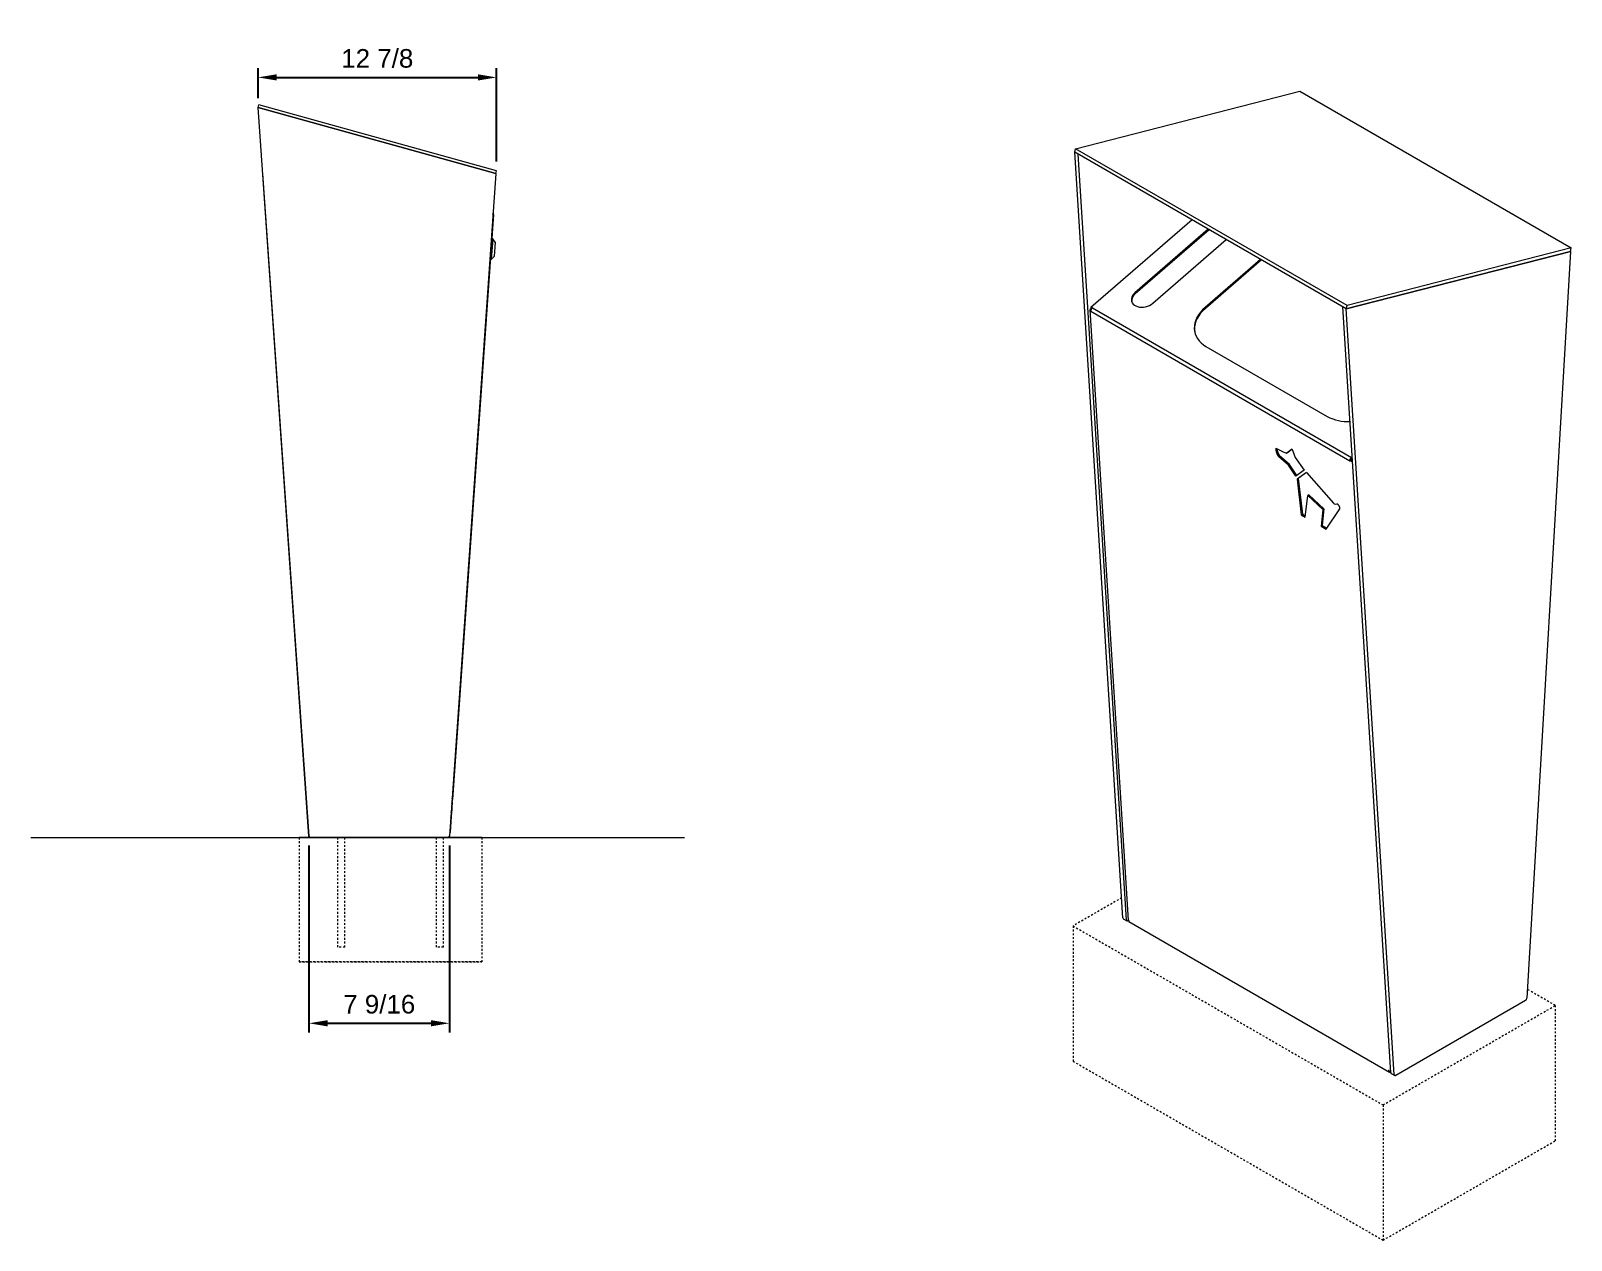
# Model space of a CAD drawing. Header units: inches. Extents: x -3 to 170, y -19 to 107.
# Drawn here: x 87.1 to 170.2, y 41.7 to 106.8 of the extents above; entities that cross this region are included whole.
import ezdxf

# ---------------------------------------------------------------- set-up
doc = ezdxf.new("R2010")
doc.units = ezdxf.units.IN
doc.header["$PDSIZE"] = -1
doc.linetypes.add('HIDDEN', pattern=[1.905, 1.27, -0.635])
for name, color, linetype, lineweight in [('ZANO_R', 7, 'Continuous', 0), ('ZANO_R_przerywana', 250, 'HIDDEN', 0), ('ZANO_W', 1, 'Continuous', 0)]:
    doc.layers.add(name, color=color, linetype=linetype, lineweight=lineweight)
doc.styles.get("Standard").update_dxf_attribs({"font": 'ARIALUNI.TTF'})
doc.dimstyles.new('amerykanie', dxfattribs={"dimtxt": 50, "dimasz": 50, "dimexe": 0.5, "dimexo": 0.5, "dimgap": 1, "dimtad": 1, "dimdec": 0, "dimzin": 0, "dimlunit": 5, "dimtxsty": 'Standard', "dimcen": 0.09, "dimclrd": 1, "dimclre": 1, "dimclrt": 1, "dimazin": 0, "dimtfac": 1, "dimtdec": 0, "dimtmove": 0, "dimatfit": 3, "dimfxl": 1, "dimtzin": 0, "dimarcsym": 1})

# ---------------------------------------------------------------- blocks, each defined once
blk = doc.blocks.new('*D415')
at = {"layer": 'Defpoints', "color": 0}
for p in [(112.235, 104.318), (99.38, 102.692), (112.235, 99.29)]:
    blk.add_point(p, dxfattribs=at)
at = {"layer": 'ZANO_W', "color": 1, "lineweight": -2}
for p, q in [((99.38, 103.192), (99.38, 104.818)), ((112.235, 99.79), (112.235, 104.818)), ((100.38, 104.318), (111.235, 104.318))]:
    blk.add_line(p, q, dxfattribs=at)
at = {"layer": 'ZANO_W', "color": 1}
for points in [[(100.38, 104.485), (100.38, 104.151), (99.38, 104.318)], [(111.235, 104.151), (111.235, 104.485), (112.235, 104.318)]]:
    blk.add_solid(points, dxfattribs=at)
at = {"layer": 'ZANO_W', "color": 1, "insert": (105.808, 105.337), "char_height": 1, "attachment_point": 5}
blk.add_mtext('12 7/8', dxfattribs=at)
blk = doc.blocks.new('*D416')
at = {"layer": 'Defpoints', "color": 0}
for p in [(102.126, 63.429), (109.697, 63.429), (109.697, 53.351)]:
    blk.add_point(p, dxfattribs=at)
at = {"layer": 'ZANO_W', "color": 1, "lineweight": -2}
for p, q in [((102.126, 62.929), (102.126, 52.851)), ((109.697, 62.929), (109.697, 52.851)), ((103.126, 53.351), (108.697, 53.351))]:
    blk.add_line(p, q, dxfattribs=at)
at = {"layer": 'ZANO_W', "color": 1}
for points in [[(103.126, 53.518), (103.126, 53.184), (102.126, 53.351)], [(108.697, 53.184), (108.697, 53.518), (109.697, 53.351)]]:
    blk.add_solid(points, dxfattribs=at)
at = {"layer": 'ZANO_W', "color": 1, "insert": (105.912, 54.37), "char_height": 1, "attachment_point": 5}
blk.add_mtext('7 9/16', dxfattribs=at)

msp = doc.modelspace()

# ---------------------------------------------------------------- linework, layer by layer
at = {"layer": 'ZANO_R'}
for p, q in [((143.44439, 100.47335), (155.52676, 103.57904)), ((155.52676, 103.57904), (170.15549, 95.13406)), ((99.3798, 102.69191), (99.42189, 102.84369)), ((112.19328, 99.13842), (99.3798, 102.69191)), ((102.1259, 63.42894), (99.38037, 102.69175)), ((99.38037, 102.69175), (112.19328, 99.13842)), ((112.23537, 99.29019), (99.42189, 102.84369)), ((143.40471, 100.28518), (143.44439, 100.47335)), ((158.07313, 92.02836), (143.44439, 100.47335)), ((158.03344, 91.84019), (143.40471, 100.28518)), ((145.99412, 59.02756), (143.40528, 100.28485)), ((146.17976, 58.92039), (143.59092, 100.17768)), ((99.62848, 99.14347), (102.12588, 63.42895)), ((112.19328, 99.13842), (109.69623, 63.42894)), ((112.19328, 99.13842), (112.23537, 99.29019)), ((112.06238, 96.92889), (109.85811, 65.40629)), ((149.72869, 96.63442), (144.27403, 91.91503)), ((112.02956, 95.61276), (111.95363, 94.52691)), ((112.02956, 95.61276), (111.97064, 95.61688)), ((112.15605, 95.44602), (112.02956, 95.61276)), ((150.59802, 96.13256), (146.63886, 92.70708)), ((150.64397, 96.10604), (146.65233, 92.65246)), ((147.60421, 92.1498), (151.56337, 95.57528)), ((111.95265, 94.51293), (112.10112, 94.66043)), ((112.10181, 94.67042), (112.10112, 94.66043)), ((112.15605, 95.44602), (112.10181, 94.67042)), ((170.1158, 94.94588), (158.03344, 91.84019)), ((158.03398, 91.84033), (170.1158, 94.94588)), ((170.15549, 95.13406), (158.07313, 92.02836)), ((170.1158, 94.94588), (167.76123, 54.70347)), ((170.1158, 94.94588), (170.15549, 95.13406)), ((111.89373, 94.51705), (111.95265, 94.51293)), ((111.95363, 94.52691), (111.95265, 94.51293)), ((153.41053, 94.50894), (150.42406, 91.92504)), ((153.45648, 94.48241), (150.43753, 91.87042)), ((144.21856, 91.7849), (146.28149, 58.90882)), ((144.29701, 91.84024), (144.26439, 91.85907)), ((144.27514, 91.85626), (144.26439, 91.85907)), ((144.26674, 91.8611), (144.29982, 91.84201)), ((160.4372, 50.68974), (157.84836, 91.94703)), ((158.03344, 91.84019), (158.07313, 92.02836)), ((160.62285, 50.58257), (158.03398, 91.84033)), ((150.46818, 89.82089), (157.01212, 86.04315)), ((154.23573, 84.34533), (154.63729, 84.15017)), ((154.43511, 83.92647), (154.37955, 83.88991)), ((154.91794, 83.42343), (154.37955, 83.88991)), ((154.97349, 83.45999), (154.43511, 83.92647)), ((154.63729, 84.15017), (154.81257, 84.07392)), ((154.81257, 84.07392), (155.09994, 84.29655)), ((154.86813, 84.11048), (154.81257, 84.07392)), ((154.86813, 84.11048), (155.10286, 84.29233)), ((155.09994, 84.29655), (155.14142, 84.23647)), ((155.14142, 84.23647), (155.28687, 83.83732)), ((154.97349, 83.45999), (154.91794, 83.42343)), ((155.31065, 82.83575), (154.91794, 83.42343)), ((155.3653, 82.87367), (154.97349, 83.45999)), ((155.28687, 83.83732), (155.77232, 83.15615)), ((155.77232, 83.15615), (155.31065, 82.83575)), ((155.8847, 83.03716), (155.38205, 82.6645)), ((155.88716, 83.03435), (155.43761, 82.70106)), ((155.8847, 83.03716), (157.34622, 81.37335)), ((158.28063, 83.69903), (158.22507, 83.66248)), ((158.32272, 83.79022), (158.30924, 83.84484)), ((155.43761, 82.70106), (155.38205, 82.6645)), ((155.38205, 82.6645), (155.60928, 80.7508)), ((155.43761, 82.70106), (155.66483, 80.78735)), ((155.81865, 80.62993), (155.95448, 81.7874)), ((156.01004, 81.82396), (155.95448, 81.7874)), ((155.95448, 81.7874), (156.77016, 81.03239)), ((156.01004, 81.82396), (156.82572, 81.06895)), ((155.66483, 80.78735), (155.60928, 80.7508)), ((155.60928, 80.7508), (155.81865, 80.62993)), ((155.66483, 80.78735), (155.82619, 80.6942)), ((156.77016, 81.03239), (156.68165, 80.13173)), ((156.82572, 81.06895), (156.73721, 80.16829)), ((156.82572, 81.06895), (156.77016, 81.03239)), ((156.95805, 79.97216), (157.67815, 81.06418)), ((157.44039, 81.32262), (157.52759, 81.33496)), ((156.73721, 80.16829), (156.68165, 80.13173)), ((156.68165, 80.13173), (156.95805, 79.97216)), ((156.73721, 80.16829), (156.99083, 80.02187)), ((109.84904, 65.27667), (109.80317, 64.6207)), ((109.79411, 64.49107), (109.73409, 63.63282)), ((87.13354, 63.35569), (122.36627, 63.35569)), ((101.59936, 63.35569), (111.44461, 63.35569)), ((111.44461, 63.35569), (101.59936, 63.35569)), ((108.60752, 63.35569), (102.20445, 63.35569)), ((104.11931, 63.35569), (103.60823, 63.35569)), ((104.11931, 63.35569), (103.60823, 63.35569)), ((108.80637, 63.35569), (108.60949, 63.35569)), ((109.61767, 63.35569), (108.80833, 63.35569)), ((109.43575, 63.35569), (108.92466, 63.35569)), ((109.43575, 63.35569), (108.92466, 63.35569)), ((146.01569, 58.98536), (146.20133, 58.87819)), ((146.28508, 58.90142), (146.25384, 58.88339)), ((146.30509, 58.84051), (160.37176, 50.71999)), ((167.68715, 54.58094), (160.69692, 50.54557)), ((160.45878, 50.64754), (160.64442, 50.54037))]:
    msp.add_line(p, q, dxfattribs=at)
at = {"layer": 'ZANO_R', "flags": 128}
for points in [[(112.04007, 96.94744), (112.05417, 96.9403), (112.06238, 96.92889)], [(146.63886, 92.70708), (146.56836, 92.63659), (146.51294, 92.56041), (146.47413, 92.48064), (146.45298, 92.39944), (146.45006, 92.31904), (146.46546, 92.24162), (146.49875, 92.16929), (146.54904, 92.10404), (146.61494, 92.04763), (146.69465, 92.00161), (146.78602, 91.96723), (146.88653, 91.94543), (146.99345, 91.93681), (147.10387, 91.9416), (147.21477, 91.95967), (147.32313, 91.99053), (147.42598, 92.03333), (147.52054, 92.0869), (147.60421, 92.1498)], [(150.42406, 91.92504), (150.28997, 91.7987), (150.17146, 91.66533), (150.0697, 91.5262), (149.98565, 91.38265), (149.92013, 91.23607), (149.87376, 91.08787), (149.84699, 90.93947), (149.84008, 90.79231), (149.85311, 90.6478), (149.88593, 90.50734), (149.93824, 90.37227), (150.00953, 90.2439), (150.09911, 90.12346), (150.20613, 90.01211), (150.32954, 89.91093), (150.46818, 89.82089)], [(150.43753, 91.87042), (150.30344, 91.74408), (150.18494, 91.61071), (150.08317, 91.47157), (149.99912, 91.32803), (149.9336, 91.18145), (149.88723, 91.03325), (149.86046, 90.88485), (149.85356, 90.73769), (149.86658, 90.59318), (149.87712, 90.53748)], [(109.73409, 63.63282), (109.72458, 63.60622), (109.70727, 63.58693)], [(146.17976, 58.92039), (146.18203, 58.90585), (146.18681, 58.89353), (146.19395, 58.88386), (146.20319, 58.87719), (146.21421, 58.87374), (146.22662, 58.87364), (146.23999, 58.87689), (146.25384, 58.88339)], [(160.62285, 50.58257), (160.62511, 50.56803), (160.6299, 50.55571), (160.63704, 50.54604), (160.64628, 50.53937), (160.6573, 50.53592), (160.66971, 50.53582), (160.68307, 50.53908), (160.69692, 50.54557)]]:
    msp.add_lwpolyline(points, dxfattribs=at)
at = {"layer": 'ZANO_R'}
for points in [[(144.26466, 91.72165), (158.22507, 83.66248)], [(144.34883, 91.90402), (158.30924, 83.84484)]]:
    msp.add_lwpolyline(points, dxfattribs=at)
for centre, radius, start, end in [((111.95358, 96.93863), 0.10924, 354.8820652, 34.3543761), ((146.92681, 92.28069), 0.46212, 126.4389015, 185.3076661), ((144.29515, 91.79042), 0.07522, 114.133819, 246.0924387), ((144.50698, 91.72042), 0.24232, 130.7410534, 179.7089891), ((158.08807, 88.06799), 2.29295, 242.0147524, 273.6827028), ((154.96459, 84.32509), 0.72915, 178.4097489, 216.643771), ((155.09368, 84.39418), 0.80775, 185.3233554, 215.3818146), ((158.46739, 83.66124), 0.24232, 130.7410534, 179.7089891), ((158.32713, 83.86182), 0.22396, 242.8894169, 280.9046218), ((158.40179, 83.69842), 0.12116, 130.7410535, 179.7089891), ((158.33222, 83.80022), 0.11358, 242.9853012, 287.4922161), ((157.44461, 81.44324), 0.12069, 215.3878608, 267.9982925), ((157.44354, 81.11098), 0.23923, 348.7204621, 69.4318167), ((109.50006, 65.3662), 0.36029, 332.6682718, 19.3317282), ((109.44513, 64.58061), 0.36029, 332.6682718, 19.3317282), ((102.20445, 63.43445), 0.07876, 184, 270), ((102.20445, 63.43444), 0.07875, 184, 270), ((109.61767, 63.43444), 0.07875, 270, 356), ((109.61871, 63.43445), 0.07876, 270, 356), ((146.04374, 59.02631), 0.04963, 178.5537476, 235.5948262), ((167.599, 54.71789), 0.16287, 302.7693048, 354.920539), ((160.48682, 50.68849), 0.04963, 178.5537476, 235.5948261)]:
    msp.add_arc(centre, radius, start, end, dxfattribs=at)
msp.add_open_spline([(144.34883, 91.90402), (144.33483, 91.91097), (144.30684, 91.92488), (144.27685, 91.92138), (144.26058, 91.90064), (144.26469, 91.87428), (144.26674, 91.8611)], degree=3, dxfattribs=at)
for points, knots in [([(158.3591, 83.80768), (158.35757, 83.80928), (158.3419, 83.82575), (158.32474, 83.83578), (158.30924, 83.84484)], [0, 0, 0, 0, 0.09735893, 1, 1, 1, 1]), ([(158.36225, 83.75752), (158.35679, 83.76342), (158.34423, 83.77701), (158.33048, 83.78545), (158.32272, 83.79022)], [0, 0, 0, 0, 0.43487417, 1, 1, 1, 1]), ([(146.32586, 58.87314), (146.31476, 58.87724), (146.29256, 58.88543), (146.27968, 58.90002), (146.28226, 58.90793), (146.28254, 58.9088)], [0, 0, 0, 0, 0.47087013, 0.94181235, 1, 1, 1, 1]), ([(146.30562, 58.84126), (146.3056, 58.84268), (146.30557, 58.84566), (146.31888, 58.86369), (146.32586, 58.87314)], [0, 0, 0, 0, 0.475891052, 1, 1, 1, 1]), ([(146.31969, 58.87589), (146.3192, 58.87373), (146.31762, 58.86675), (146.31547, 58.86071), (146.3161, 58.86041), (146.31637, 58.86029)], [0, 0, 0, 0, 0.20449443, 0.66192642, 1, 1, 1, 1]), ([(160.43292, 50.75794), (160.42611, 50.75804), (160.40138, 50.7584), (160.35572, 50.77136), (160.31311, 50.79196), (160.29273, 50.80868), (160.28627, 50.81397)], [0, 0, 0, 0, 0.133759764, 0.485468549, 0.837177006, 1, 1, 1, 1]), ([(160.28627, 50.81397), (160.29807, 50.7942), (160.32168, 50.75467), (160.37505, 50.71306), (160.41808, 50.70155), (160.43949, 50.69583)], [0, 0, 0, 0, 0.33441871, 0.66883742, 1, 1, 1, 1])]:
    msp.add_open_spline(points, degree=3, knots=knots, dxfattribs=at)
at = {"layer": 'ZANO_R_przerywana', "ltscale": 0.05}
for p, q in [((101.59936, 63.35569), (101.59936, 56.66092)), ((101.59936, 63.35569), (101.59936, 56.66092)), ((103.66689, 63.35569), (103.66689, 57.44937)), ((104.06065, 57.44937), (104.06065, 63.35569)), ((108.98333, 63.35569), (108.98333, 57.44937)), ((109.37708, 57.44937), (109.37708, 63.35569)), ((111.44461, 63.35569), (111.44461, 56.66092)), ((111.44461, 63.35569), (111.44461, 56.66092)), ((145.92626, 60.10892), (143.30711, 58.59692)), ((143.30711, 58.59692), (160.01505, 48.95163)), ((143.30711, 58.59692), (143.30711, 51.30818)), ((104.06065, 57.44937), (103.66689, 57.44937)), ((109.37708, 57.44937), (108.98333, 57.44937)), ((101.59936, 56.66092), (111.44461, 56.66092)), ((111.44461, 56.66092), (101.59936, 56.66092)), ((169.29724, 54.31012), (167.78915, 55.18073)), ((160.01505, 48.95163), (169.29724, 54.31012)), ((169.29724, 54.31012), (169.29724, 47.02139)), ((143.30711, 51.30818), (160.01505, 41.66289)), ((160.01505, 48.95163), (160.01505, 41.66289)), ((160.01505, 41.66289), (169.29724, 47.02139))]:
    msp.add_line(p, q, dxfattribs=at)
at = {"layer": 'ZANO_R_przerywana'}
for points in [[(103.66689, 63.35569), (104.06065, 63.35569)], [(108.98333, 63.35569), (109.37708, 63.35569)]]:
    msp.add_lwpolyline(points, dxfattribs=at)

# ---------------------------------------------------------------- dimensions: what is measured, and where the dimension line sits
at = {"layer": 'ZANO_W'}
for base, p1, p2, picture, middle in [((112.23537, 104.318), (99.3798, 102.69191), (112.23537, 99.29019), '*D415', (105.80758, 105.3371)), ((109.69728, 53.35096), (102.12588, 63.42895), (109.69728, 63.42895), '*D416', (105.91158, 54.37006))]:
    dim = msp.add_linear_dim(base=base, p1=p1, p2=p2, dimstyle='amerykanie', override={"dimtxt": 1, "dimasz": 1, "dimgap": 0.5, "dimdec": 4, "dimaunit": 1, "dimadec": 1, "dimtdec": 4, "dimtmove": 1, "dimfrac": 2}, dxfattribs=at)
    dim.commit()
    dim.dimension.update_dxf_attribs({"geometry": picture, "text_midpoint": middle})

doc.saveas('drawing.dxf')
